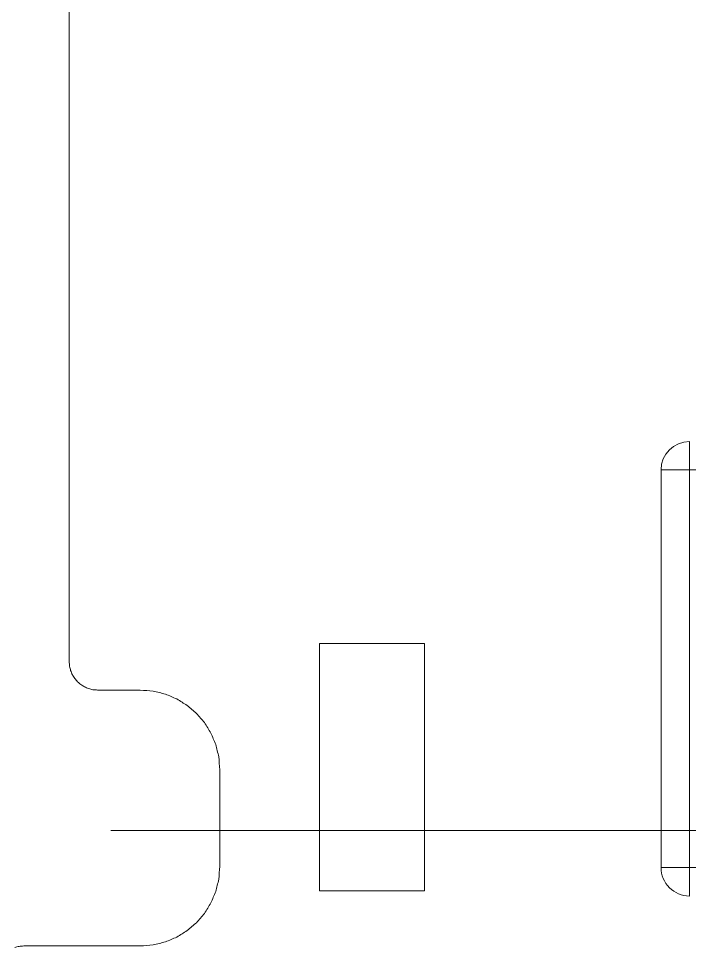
# Model space of a CAD drawing. Header units: millimetres. Extents: x 1863 to 2194, y 977 to 1295.
# Drawn here: x 2159.32 to 2171.13, y 1115.15 to 1131.48 of the extents above; entities that cross this region are included whole.
import ezdxf

# ---------------------------------------------------------------- set-up
doc = ezdxf.new("R2010")
doc.units = ezdxf.units.MM
doc.linetypes.add('CENTERX2', pattern=[101.6, 63.5, -12.7, 12.7, -12.7])
doc.layers.add('05 Tray 實際版框', color=220, linetype='Continuous', lineweight=25)
doc.layers.add('2', color=7, linetype='Continuous', true_color=0xffffff)
doc.layers.get('0').off()

# ---------------------------------------------------------------- blocks, each defined once
blk = doc.blocks.new('A$C1B9535D9')
at = {"layer": '2', "color": 35, "linetype": 'Continuous', "lineweight": 18}
for p, q in [((33.553, 130.427), (33.553, 127.858)), ((40.544, 127.858), (40.544, 130.427)), ((33.053, 128.358), (41.044, 128.358)), ((40.544, 127.858), (33.553, 127.858))]:
    blk.add_line(p, q, dxfattribs=at)
for centre, start, end in [((33.553, 128.358), 180, 270), ((40.544, 128.358), 270, 0)]:
    blk.add_arc(centre, 0.5, start, end, dxfattribs=at)
for points, degree in [([(40.953, 123.698), (36.603, 123.698)], 1), ([(36.603, 123.698), (36.603, 121.849)], 1), ([(40.953, 121.849), (40.953, 123.698)], 1), ([(36.603, 121.849), (40.953, 121.849)], 1), ([(38.38, 120.024), (38.452, 120.041), (38.524, 120.059), (38.596, 120.077)], 3), ([(38.596, 120.077), (38.671, 120.083), (38.747, 120.089), (38.823, 120.095)], 3), ([(38.823, 120.095), (40.523, 120.095)], 1), ([(40.523, 120.095), (40.598, 120.089), (40.674, 120.083), (40.75, 120.077)], 3), ([(40.75, 120.077), (40.822, 120.059), (40.893, 120.041), (40.965, 120.024)], 3), ([(37.996, 119.825), (38.057, 119.863), (38.118, 119.901), (38.179, 119.939)], 3), ([(38.179, 119.939), (38.246, 119.967), (38.313, 119.995), (38.38, 120.024)], 3), ([(40.965, 120.024), (41.032, 119.995), (41.099, 119.967), (41.166, 119.939)], 3), ([(41.166, 119.939), (41.227, 119.901), (41.288, 119.863), (41.35, 119.825)], 3), ([(37.833, 119.685), (37.887, 119.732), (37.941, 119.778), (37.996, 119.825)], 3), ([(41.35, 119.825), (41.404, 119.778), (41.458, 119.732), (41.513, 119.685)], 3), ([(37.693, 119.522), (37.739, 119.576), (37.786, 119.631), (37.833, 119.685)], 3), ([(41.513, 119.685), (41.559, 119.631), (41.606, 119.576), (41.653, 119.522)], 3), ([(37.579, 119.339), (37.617, 119.4), (37.655, 119.461), (37.693, 119.522)], 3), ([(41.653, 119.522), (41.691, 119.461), (41.728, 119.4), (41.766, 119.339)], 3), ([(37.494, 119.138), (37.522, 119.205), (37.551, 119.272), (37.579, 119.339)], 3), ([(41.766, 119.339), (41.795, 119.272), (41.823, 119.205), (41.851, 119.138)], 3), ([(37.441, 118.922), (37.459, 118.994), (37.476, 119.066), (37.494, 119.138)], 3), ([(41.851, 119.138), (41.869, 119.066), (41.887, 118.994), (41.904, 118.922)], 3), ([(37.423, 118.695), (37.429, 118.771), (37.435, 118.847), (37.441, 118.922)], 3), ([(41.904, 118.922), (41.91, 118.847), (41.917, 118.771), (41.923, 118.695)], 3), ([(37.423, 117.945), (37.423, 118.695)], 1), ([(41.923, 118.695), (41.923, 116.646)], 1), ([(37.416, 117.864), (37.418, 117.891), (37.42, 117.918), (37.423, 117.945)], 3), ([(37.367, 117.715), (37.377, 117.739), (37.387, 117.763), (37.397, 117.787)], 3), ([(37.397, 117.787), (37.403, 117.813), (37.41, 117.839), (37.416, 117.864)], 3), ([(37.276, 117.592), (37.293, 117.611), (37.309, 117.63), (37.326, 117.65)], 3), ([(37.326, 117.65), (37.34, 117.672), (37.353, 117.694), (37.367, 117.715)], 3), ([(24.705, 117.445), (36.923, 117.445)], 1), ([(36.923, 117.445), (36.95, 117.447), (36.977, 117.449), (37.004, 117.451)], 3), ([(37.004, 117.451), (37.03, 117.458), (37.055, 117.464), (37.081, 117.47)], 3), ([(37.081, 117.47), (37.105, 117.481), (37.129, 117.491), (37.152, 117.501)], 3), ([(37.152, 117.501), (37.174, 117.514), (37.196, 117.528), (37.218, 117.542)], 3), ([(37.218, 117.542), (37.237, 117.558), (37.257, 117.575), (37.276, 117.592)], 3), ([(41.923, 116.646), (41.925, 116.618), (41.927, 116.591), (41.929, 116.564)], 3), ([(41.929, 116.564), (41.936, 116.539), (41.942, 116.513), (41.948, 116.487)], 3)]:
    blk.add_open_spline(points, degree=degree, dxfattribs=at)

msp = doc.modelspace()

# ---------------------------------------------------------------- linework, layer by layer
at = {"layer": '05 Tray 實際版框', "linetype": 'CENTERX2', "lineweight": 0, "ltscale": 0.2}
msp.add_line((2193.966, 1117.203), (1893.966, 1117.203), dxfattribs=at)

# ---------------------------------------------------------------- block references
at = {"linetype": 'Continuous', "rotation": 270}
msp.add_blockref('A$C1B9535D9', (2042.769, 1157.094), dxfattribs=at)

doc.saveas('drawing.dxf')
